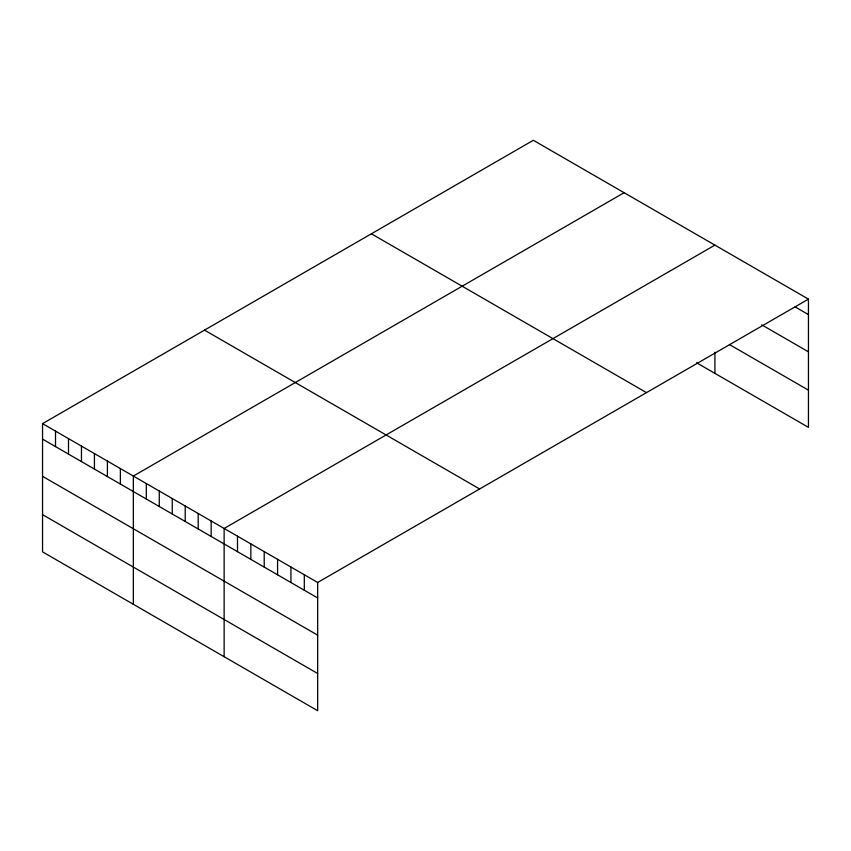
<?xml version="1.0" encoding="UTF-8"?>
<svg xmlns="http://www.w3.org/2000/svg" width="851" height="851" viewBox="0 0 851 851"><rect width="100%" height="100%" fill="white"/><g stroke="black" fill="none" stroke-linecap="round" stroke-linejoin="round"><path stroke-width="1.28" d="M808.45 299.126L317.668 582.478L317.668 710.713L42.55 551.873L42.55 423.638L533.332 140.287L808.45 299.126L808.45 427.362L696.533 362.749M624.123 192.698L133.341 476.049L133.341 604.295M714.914 245.12L224.132 528.471L224.132 656.706M795.089 306.892L808.45 314.604M761.677 324.816L808.45 351.814M729.381 344.506L808.45 390.152M371.376 233.791L646.494 392.63M204.506 330.135L479.624 488.974M42.55 423.638L317.668 582.478M42.55 439.116L317.668 597.955M42.55 476.326L317.668 635.165M42.55 514.664L317.668 673.503M714.914 352.271L714.914 373.355M304.307 574.755L304.307 590.243M290.946 567.043L290.946 582.531M277.586 559.33L277.586 574.808M264.214 551.618L264.214 567.096M250.854 543.895L250.854 559.384M237.493 536.183L237.493 551.671M211.154 520.982L211.154 536.46M198.187 513.493L198.187 528.982M185.22 506.005L185.22 521.493M172.253 498.516L172.253 514.004M159.275 491.027L159.275 506.515M146.308 483.538L146.308 499.026M120.374 468.561L120.374 484.049M107.396 461.072L107.396 476.56M94.429 453.594L94.429 469.071M81.462 446.105L81.462 461.582M68.495 438.616L68.495 454.094M55.517 431.127L55.517 446.605"/></g></svg>
